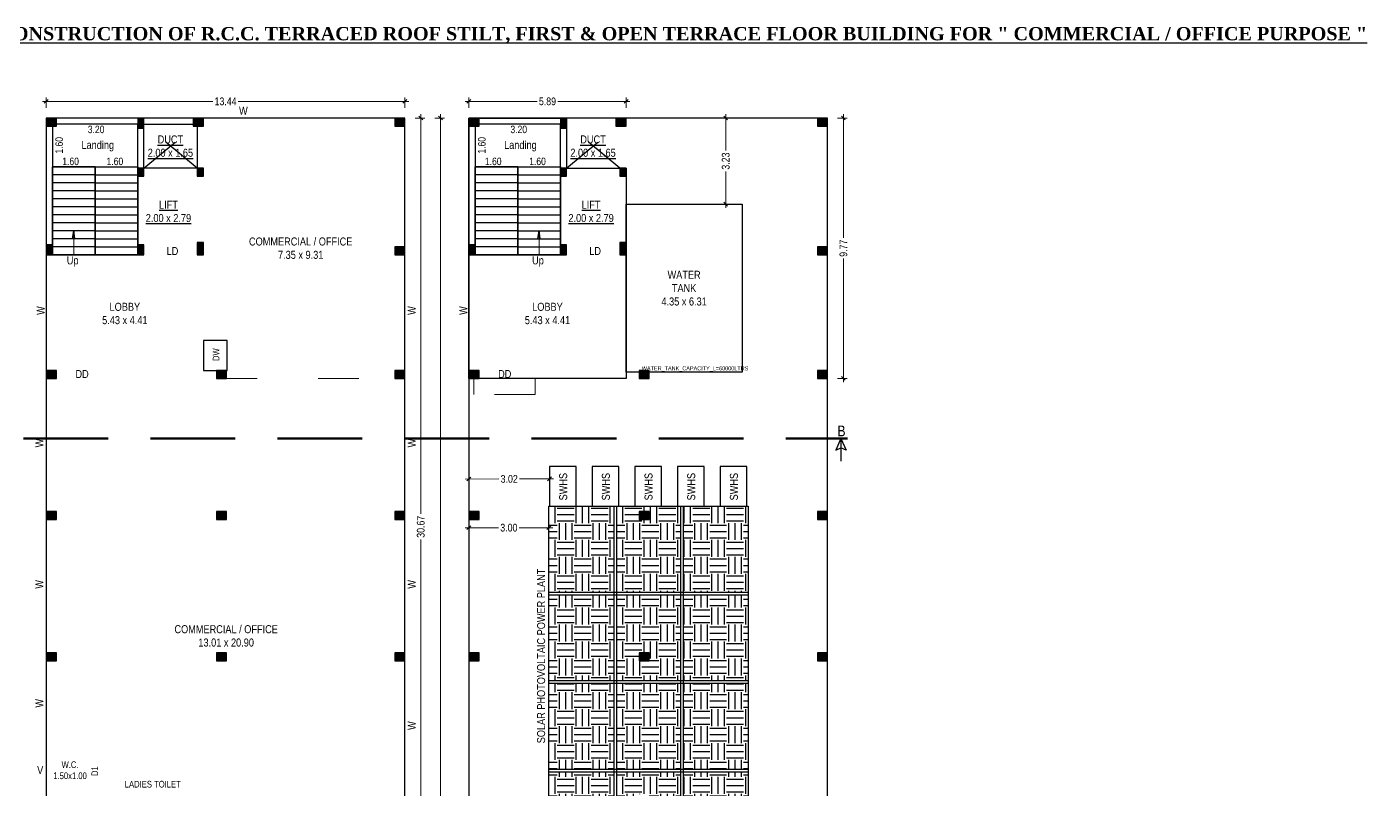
# Model space of a CAD drawing. Header units: metres. Extents: x 2865 to 2957, y -495 to -392.
# Drawn here: x 2904.9 to 2955.1, y -424.8 to -396.2 of the extents above; entities that cross this region are included whole.
import ezdxf
from ezdxf.enums import TextEntityAlignment as Align

# ---------------------------------------------------------------- set-up
doc = ezdxf.new("R2010")
doc.units = ezdxf.units.M
doc.header["$LTSCALE"] = 12.7
doc.linetypes.add('ACAD_ISO03W100', pattern=[30, 12, -18])
doc.linetypes.add('HIDDEN', pattern=[0.375, 0.25, -0.125])
doc.layers.get('Defpoints').update_dxf_attribs({"color": 140})
doc.layers.add('A-Flor-Strs', color=31, linetype='Continuous', lineweight=25)
for name, color, linetype in [('BLK_1_FLR_3_ROOF_AREA', 7, 'Continuous'), ('BLK_1_STAIR_HEADROOM', 7, 'Continuous'), ('BLK_1_TERRACESERVICE_UTILITYDISTANCE', 7, 'Continuous'), ('SOLAR_PANEL', 7, 'Continuous'), ('WATER_TANK_CALCULATION', 7, 'Continuous')]:
    doc.layers.add(name, color=color, linetype=linetype)
doc.styles.add('Annotative', font='ARIALN.TTF')
doc.styles.get("Standard").update_dxf_attribs({"font": 'ARIALN.TTF'})
doc.dimstyles.new('BLD OUTER', dxfattribs={"dimscale": 0.096, "dimtxt": 3, "dimasz": 1.5, "dimexe": 1.523999999999999, "dimexo": 3.96875, "dimgap": 0.889, "dimtad": 0, "dimzin": 0, "dimdsep": 46, "dimtxsty": 'Annotative', "dimblk": 'OBLIQUE', "dimcen": 0, "dimdle": 1.5, "dimclrd": 256, "dimadec": 0, "dimazin": 0, "dimtfac": 1, "dimtofl": 0, "dimtmove": 0, "dimatfit": 3, "dimldrblk": 'OPEN', "dimfxl": 0, "dimtolj": 1, "dimtzin": 0, "dimlwd": 18, "dimlwe": 18, "dimarcsym": 0})
pattern_1 = [(0, (234.9176914555883, 9.485220049465227), (0.635, 0.635), [0.635, -0.635]), (0, (234.9176914555883, 9.723345049465227), (0.635, 0.635), [0.635, -0.635]), (0, (234.9176914555883, 9.961470049465227), (0.635, 0.635), [0.635, -0.635]), (90, (234.9970664555883, 10.04084504946522), (-0.635, 0.635), [0.635, -0.635]), (90, (235.2351914555883, 10.04084504946522), (-0.635, 0.635), [0.635, -0.635]), (90, (235.4733164555883, 10.04084504946522), (-0.635, 0.635), [0.635, -0.635])]

# ---------------------------------------------------------------- blocks, each defined once
blk = doc.blocks.new('A$C1AA45CAD')
h = blk.add_hatch(color=256)
h.dxf.hatch_style = 1
h.paths.add_polyline_path([(0, 0), (-0.3000000000001819, 0), (-0.3000000000001819, -0.3799999999999954), (0, -0.3799999999999954)])
blk.add_lwpolyline([(-0.3000000000001819, -0.3799999999999954), (0, -0.3799999999999954), (0, 0), (-0.3000000000001819, 0)], close=True)
blk = doc.blocks.new('A$C42503FAB')
h = blk.add_hatch(color=256)
h.dxf.hatch_style = 1
h.paths.add_polyline_path([(-0.0945083332085233, 0.460000000000008), (-0.3245083332085414, 0.460000000000008), (-0.3245083332085414, 0), (-0.0945083332085233, 0)])
blk.add_lwpolyline([(-0.3245083332085414, 0), (-0.0945083332085233, 0), (-0.0945083332085233, 0.460000000000008), (-0.3245083332085414, 0.460000000000008)], close=True)
blk = doc.blocks.new('A$C1E8F6F30')
h = blk.add_hatch(color=256)
h.dxf.hatch_style = 1
h.paths.add_polyline_path([(0, 0), (-0.2300000000000182, 0), (-0.2300000000000182, -0.3799999999999954), (0, -0.3799999999999954)])
blk.add_lwpolyline([(-0.2300000000000182, -0.3799999999999954), (0, -0.3799999999999954), (0, 0), (-0.2300000000000182, 0)], close=True)
blk = doc.blocks.new('A$C75543A66')
h = blk.add_hatch(color=256)
h.dxf.hatch_style = 1
h.paths.add_polyline_path([(0, 0), (-0.2300000000000182, 0), (-0.2300000000000182, -0.3000000000000114), (0, -0.3000000000000114)])
blk.add_lwpolyline([(-0.2300000000000182, -0.3000000000000114), (0, -0.3000000000000114), (0, 0), (-0.2300000000000182, 0)], close=True)
blk = doc.blocks.new('_Oblique')
at = {"color": 0, "linetype": 'ByBlock', "lineweight": -2}
blk.add_line((-0.5, -0.5), (0.5, 0.5), dxfattribs=at)
blk = doc.blocks.new('*D63')
at = {"color": 0, "lineweight": 18}
for p, q in [((2905.622552655728, -399.1993376895347), (2905.622552655728, -398.8085522884838)), ((2919.066215364293, -399.1993376895347), (2919.066215364293, -398.8085522884838))]:
    blk.add_line(p, q, dxfattribs=at)
at = {"lineweight": 18}
for p, q in [((2905.478552655729, -398.9548562884838), (2911.872027731702, -398.9548562884838)), ((2919.210215364293, -398.9548562884838), (2912.816740288319, -398.9548562884838))]:
    blk.add_line(p, q, dxfattribs=at)
at = {"layer": 'Defpoints', "color": 0}
for p in [(2919.066215364293, -398.9548562884838), (2905.622552655728, -399.5803376895347), (2919.066215364293, -399.5803376895347)]:
    blk.add_point(p, dxfattribs=at)
at = {"lineweight": 18, "xscale": 0.144, "yscale": 0.144, "zscale": 0.144, "rotation": 180}
blk.add_blockref('_Oblique', (2905.622552655728, -398.9548562884838), dxfattribs=at)
at = {"lineweight": 18, "xscale": 0.144, "yscale": 0.144, "zscale": 0.144}
blk.add_blockref('_Oblique', (2919.066215364293, -398.9548562884838), dxfattribs=at)
at = {"color": 0, "insert": (2912.344384010011, -398.9548562884838), "char_height": 0.288, "attachment_point": 5, "style": 'Annotative'}
blk.add_mtext('\\A1;13.44', dxfattribs=at)
blk = doc.blocks.new('_Open')
at = {"color": 0, "linetype": 'ByBlock', "lineweight": -2}
for p, q in [((-1, 0.1666666666666666), (0, 0)), ((-1, -0.1666666666666666), (0, 0)), ((0, 0), (-1, 0))]:
    blk.add_line(p, q, dxfattribs=at)
blk = doc.blocks.new('*D31')
at = {"lineweight": 18}
for p, q in [((2919.662685636341, -399.4363376895347), (2919.662685636341, -414.4297117899429)), ((2919.662685636341, -430.3905869872133), (2919.662685636341, -415.3972128868049))]:
    blk.add_line(p, q, dxfattribs=at)
at = {"color": 0, "lineweight": 18}
for p, q in [((2919.447215364293, -399.5803376895347), (2919.808989636341, -399.5803376895347)), ((2919.447215364293, -430.2465869872133), (2919.808989636341, -430.2465869872133))]:
    blk.add_line(p, q, dxfattribs=at)
at = {"layer": 'Defpoints', "color": 0}
for p in [(2919.066215364293, -399.5803376895347), (2919.066215364293, -430.2465869872133), (2919.662685636341, -430.2465869872133)]:
    blk.add_point(p, dxfattribs=at)
at = {"lineweight": 18, "xscale": 0.144, "yscale": 0.144, "zscale": 0.144}
for p, rotation in [((2919.662685636341, -399.5803376895347), 90), ((2919.662685636341, -430.2465869872133), 270)]:
    blk.add_blockref('_Oblique', p, dxfattribs=dict(at, rotation=rotation))
at = {"color": 0, "insert": (2919.662685636341, -414.9134623383735), "char_height": 0.288, "attachment_point": 5, "rotation": 90, "style": 'Annotative'}
blk.add_mtext('\\A1;30.67', dxfattribs=at)
blk = doc.blocks.new('*D32')
at = {"lineweight": 18}
for p, q in [((2920.402934909893, -399.436337689535), (2920.402934909893, -429.7836312988108)), ((2920.402934909893, -461.1005869872136), (2920.402934909893, -430.7532933779377))]:
    blk.add_line(p, q, dxfattribs=at)
at = {"color": 0, "lineweight": 18}
for p, q in [((2920.189989636341, -399.580337689535), (2920.549238909892, -399.580337689535)), ((2920.189989636341, -460.9565869872136), (2920.549238909892, -460.9565869872136))]:
    blk.add_line(p, q, dxfattribs=at)
at = {"layer": 'Defpoints', "color": 0}
for p in [(2919.808989636342, -399.580337689535), (2920.402934909893, -399.580337689535), (2919.808989636342, -460.9565869872136)]:
    blk.add_point(p, dxfattribs=at)
at = {"lineweight": 18, "xscale": 0.144, "yscale": 0.144, "zscale": 0.144}
for p, rotation in [((2920.402934909893, -399.580337689535), 90), ((2920.402934909893, -460.9565869872136), 270)]:
    blk.add_blockref('_Oblique', p, dxfattribs=dict(at, rotation=rotation))
at = {"color": 0, "insert": (2920.402934909892, -430.2684623383749), "char_height": 0.288, "attachment_point": 5, "rotation": 90, "style": 'Annotative'}
blk.add_mtext('\\A1;61.38', dxfattribs=at)
blk = doc.blocks.new('*D57')
at = {"color": 0, "lineweight": 18}
for p, q in [((2921.465723251842, -399.1993376895347), (2921.465723251842, -398.8085522884838)), ((2927.359385160407, -399.1993376895347), (2927.359385160407, -398.8085522884838))]:
    blk.add_line(p, q, dxfattribs=at)
at = {"lineweight": 18}
for p, q in [((2921.321723251843, -398.9548562884838), (2924.020154271609, -398.9548562884838)), ((2927.503385160407, -398.9548562884838), (2924.804954140639, -398.9548562884838))]:
    blk.add_line(p, q, dxfattribs=at)
at = {"layer": 'Defpoints', "color": 0}
for p in [(2927.359385160407, -398.9548562884838), (2921.465723251842, -399.5803376895347), (2927.359385160407, -399.5803376895347)]:
    blk.add_point(p, dxfattribs=at)
at = {"lineweight": 18, "xscale": 0.144, "yscale": 0.144, "zscale": 0.144, "rotation": 180}
blk.add_blockref('_Oblique', (2921.465723251842, -398.9548562884838), dxfattribs=at)
at = {"lineweight": 18, "xscale": 0.144, "yscale": 0.144, "zscale": 0.144}
blk.add_blockref('_Oblique', (2927.359385160407, -398.9548562884838), dxfattribs=at)
at = {"color": 0, "insert": (2924.412554206125, -398.9548562884838), "char_height": 0.288, "attachment_point": 5, "style": 'Annotative'}
blk.add_mtext('\\A1;5.89', dxfattribs=at)
blk = doc.blocks.new('*D27')
at = {"lineweight": 18}
for p, q in [((2935.505856232455, -399.4363376895347), (2935.505856232455, -404.0714553097247)), ((2935.505856232455, -409.4905869872135), (2935.505856232455, -404.8554693670235))]:
    blk.add_line(p, q, dxfattribs=at)
at = {"color": 0, "lineweight": 18}
for p, q in [((2935.290385960407, -399.5803376895347), (2935.652160232455, -399.5803376895347)), ((2935.290385960407, -409.3465869872134), (2935.652160232455, -409.3465869872134))]:
    blk.add_line(p, q, dxfattribs=at)
at = {"layer": 'Defpoints', "color": 0}
for p in [(2934.909385960407, -399.5803376895347), (2934.909385960407, -409.3465869872134), (2935.505856232455, -409.3465869872134)]:
    blk.add_point(p, dxfattribs=at)
at = {"lineweight": 18, "xscale": 0.144, "yscale": 0.144, "zscale": 0.144}
for p, rotation in [((2935.505856232455, -399.5803376895347), 90), ((2935.505856232455, -409.3465869872134), 270)]:
    blk.add_blockref('_Oblique', p, dxfattribs=dict(at, rotation=rotation))
at = {"color": 0, "insert": (2935.505856232455, -404.4634623383736), "char_height": 0.288, "attachment_point": 5, "rotation": 90, "style": 'Annotative'}
blk.add_mtext('\\A1;9.77', dxfattribs=at)
blk = doc.blocks.new('*D127')
at = {"layer": 'BLK_1_TERRACESERVICE_UTILITYDISTANCE', "lineweight": 18}
for p, q in [((2931.0941401341, -399.436337689535), (2931.0941401341, -400.8033306608855)), ((2931.0941401341, -402.9543376895349), (2931.0941401341, -401.5873447181843))]:
    blk.add_line(p, q, dxfattribs=at)
at = {"layer": 'BLK_1_TERRACESERVICE_UTILITYDISTANCE', "color": 0, "lineweight": 18}
for p, q in [((2931.328385960408, -399.580337689535), (2930.9478361341, -399.580337689535)), ((2931.328385960408, -402.8103376895349), (2930.9478361341, -402.8103376895349))]:
    blk.add_line(p, q, dxfattribs=at)
at = {"layer": 'Defpoints', "color": 0}
for p in [(2931.0941401341, -399.580337689535), (2931.709385960408, -399.580337689535), (2931.709385960408, -402.8103376895349)]:
    blk.add_point(p, dxfattribs=at)
at = {"layer": 'BLK_1_TERRACESERVICE_UTILITYDISTANCE', "lineweight": 18, "xscale": 0.144, "yscale": 0.144, "zscale": 0.144}
for p, rotation in [((2931.0941401341, -399.580337689535), 90), ((2931.0941401341, -402.8103376895349), 270)]:
    blk.add_blockref('_Oblique', p, dxfattribs=dict(at, rotation=rotation))
at = {"layer": 'BLK_1_TERRACESERVICE_UTILITYDISTANCE', "color": 0, "insert": (2931.094140134099, -401.1953376895355), "char_height": 0.288, "attachment_point": 5, "rotation": 90, "style": 'Annotative'}
blk.add_mtext('\\A1;3.23', dxfattribs=at)
blk = doc.blocks.new('*D128')
at = {"layer": 'BLK_1_TERRACESERVICE_UTILITYDISTANCE', "lineweight": 18}
for p, q in [((2921.322782884184, -413.1230176108475), (2922.587245246132, -413.1201634585405)), ((2924.633951596226, -413.1155436202388), (2923.369489234277, -413.1183977725458))]:
    blk.add_line(p, q, dxfattribs=at)
at = {"layer": 'BLK_1_TERRACESERVICE_UTILITYDISTANCE', "color": 0, "lineweight": 18}
for p, q in [((2921.46658324522, -413.0344099334972), (2921.467112754802, -413.2689962012736)), ((2924.489752690938, -413.0275860166234), (2924.49028220052, -413.2621722843998))]:
    blk.add_line(p, q, dxfattribs=at)
at = {"layer": 'Defpoints', "color": 0}
for p in [(2921.465723251842, -412.6534109040871), (2924.488892697559, -412.6465869872133), (2921.466782517346, -413.1226925739801)]:
    blk.add_point(p, dxfattribs=at)
at = {"layer": 'BLK_1_TERRACESERVICE_UTILITYDISTANCE', "lineweight": 18, "xscale": 0.144, "yscale": 0.144, "zscale": 0.144}
for p, rotation in [((2921.466782517346, -413.1226925739801), 180.1293281701934), ((2924.489951963063, -413.1158686571064), 0.1293281701934656)]:
    blk.add_blockref('_Oblique', p, dxfattribs=dict(at, rotation=rotation))
at = {"layer": 'BLK_1_TERRACESERVICE_UTILITYDISTANCE', "color": 0, "insert": (2922.978367240205, -413.1192806155432), "char_height": 0.288, "attachment_point": 5, "rotation": 0.12932817019344867, "style": 'Annotative'}
blk.add_mtext('\\A1;3.02', dxfattribs=at)
blk = doc.blocks.new('*D129')
at = {"layer": 'BLK_1_TERRACESERVICE_UTILITYDISTANCE', "lineweight": 18}
for p, q in [((2921.321723251843, -414.9488014184611), (2922.574010902593, -414.9488014184611)), ((2924.609723251843, -414.9488014184611), (2923.357435601092, -414.9488014184611))]:
    blk.add_line(p, q, dxfattribs=at)
at = {"layer": 'BLK_1_TERRACESERVICE_UTILITYDISTANCE', "color": 0, "lineweight": 18}
for p, q in [((2921.465723251842, -414.7412352768689), (2921.465723251842, -415.0951054184612)), ((2924.465723251843, -414.7412352768689), (2924.465723251843, -415.0951054184612))]:
    blk.add_line(p, q, dxfattribs=at)
at = {"layer": 'Defpoints', "color": 0}
for p in [(2921.465723251842, -414.360235276869), (2924.465723251843, -414.360235276869), (2921.465723251842, -414.9488014184611)]:
    blk.add_point(p, dxfattribs=at)
at = {"layer": 'BLK_1_TERRACESERVICE_UTILITYDISTANCE', "lineweight": 18, "xscale": 0.144, "yscale": 0.144, "zscale": 0.144, "rotation": 180}
blk.add_blockref('_Oblique', (2921.465723251842, -414.9488014184611), dxfattribs=at)
at = {"layer": 'BLK_1_TERRACESERVICE_UTILITYDISTANCE', "lineweight": 18, "xscale": 0.144, "yscale": 0.144, "zscale": 0.144}
blk.add_blockref('_Oblique', (2924.465723251843, -414.9488014184611), dxfattribs=at)
at = {"layer": 'BLK_1_TERRACESERVICE_UTILITYDISTANCE', "color": 0, "insert": (2922.965723251843, -414.9488014184611), "char_height": 0.288, "attachment_point": 5, "style": 'Annotative'}
blk.add_mtext('\\A1;3.00', dxfattribs=at)

msp = doc.modelspace()

# ---------------------------------------------------------------- hatches: boundary and pattern name
h = msp.add_hatch()
h.set_pattern_fill('EARTH', color=8, scale=0.1)
h.set_pattern_definition(pattern_1)
h.paths.add_polyline_path([(2926.905723251843, -414.1465869872134), (2926.08889269756, -414.1465869872134), (2924.465723251843, -414.1465869872134), (2924.465723251843, -417.3665869872133), (2926.905723251843, -417.3665869872133)])
h = msp.add_hatch()
h.set_pattern_fill('EARTH', color=8, scale=0.1)
h.set_pattern_definition(pattern_1)
h.paths.add_polyline_path([(2929.399385960408, -414.1465869872134), (2929.288892697561, -414.1465869872134), (2927.005723251843, -414.1465869872134), (2927.005723251843, -417.3665869872133), (2929.399385960408, -417.3665869872133)])
h.paths.add_polyline_path([(2928.225724051842, -414.6465869872135), (2927.845724051842, -414.6465869872135), (2927.845724051842, -414.3465869872133), (2928.225724051842, -414.3465869872133)], flags=16)
h.paths.add_polyline_path([(2931.939385960408, -414.1465869872134), (2929.499385960408, -414.1465869872134), (2929.499385960408, -417.3665869872133), (2931.939385960408, -417.3665869872133)])
h.paths.add_polyline_path([(2931.939385960408, -417.4665869872135), (2929.499385960408, -417.4665869872135), (2929.499385960408, -420.6865869872135), (2931.939385960408, -420.6865869872135)])
h.paths.add_polyline_path([(2929.399385960408, -417.4665869872135), (2927.005723251843, -417.4665869872135), (2927.005723251843, -420.6865869872135), (2929.399385960408, -420.6865869872135)])
h.paths.add_polyline_path([(2928.225724051842, -419.6465869872133), (2928.225724051842, -419.9465869872135), (2927.845724051842, -419.9465869872135), (2927.845724051842, -419.6465869872133)], flags=16)
h.paths.add_polyline_path([(2926.905723251843, -417.4665869872135), (2924.465723251843, -417.4665869872135), (2924.465723251843, -420.6865869872135), (2926.905723251843, -420.6865869872135)])
h.paths.add_polyline_path([(2926.905723251843, -420.7865869872136), (2924.465723251843, -420.7865869872136), (2924.465723251843, -424.0065869872136), (2926.905723251843, -424.0065869872136)])
h.paths.add_polyline_path([(2929.399385960408, -420.7865869872136), (2927.005723251843, -420.7865869872136), (2927.005723251843, -424.0065869872136), (2929.399385960408, -424.0065869872136)])
h.paths.add_polyline_path([(2931.939385960408, -420.7865869872136), (2929.499385960408, -420.7865869872136), (2929.499385960408, -424.0065869872136), (2931.939385960408, -424.0065869872136)])
h.paths.add_polyline_path([(2931.939385960408, -424.1065869872135), (2929.499385960408, -424.1065869872135), (2929.499385960408, -427.3265869872136), (2931.939385960408, -427.3265869872136)])
h.paths.add_polyline_path([(2929.399385960408, -424.1065869872135), (2927.005723251843, -424.1065869872135), (2927.005723251843, -427.3265869872136), (2929.399385960408, -427.3265869872136)])
h.paths.add_polyline_path([(2927.845724051842, -425.2465869872135), (2927.845724051842, -424.9465869872133), (2928.225724051842, -424.9465869872133), (2928.225724051842, -425.2465869872135)], flags=16)
h.paths.add_polyline_path([(2926.905723251843, -424.1065869872135), (2924.465723251843, -424.1065869872135), (2924.465723251843, -427.3265869872136), (2926.905723251843, -427.3265869872136)])
h.paths.add_polyline_path([(2926.905723251843, -427.4265869872136), (2924.465723251843, -427.4265869872136), (2924.465723251843, -430.2465869872133), (2926.905723251843, -430.2465869872133)])
h.paths.add_polyline_path([(2929.399385960408, -427.4265869872136), (2927.005723251843, -427.4265869872136), (2927.005723251843, -430.2465869872133), (2929.399385960408, -430.2465869872133)])
h.paths.add_polyline_path([(2931.939385960408, -427.4265869872136), (2929.499385960408, -427.4265869872136), (2929.499385960408, -430.2465869872133), (2931.939385960408, -430.2465869872133)])
h.paths.add_polyline_path([(2931.600336725088, -430.0115626980085), (2932.386541363559, -430.0115626980085), (2932.386541363559, -429.4119883460303), (2931.600336725088, -429.4119883460303)], flags=9)

# ---------------------------------------------------------------- linework, layer by layer
at = {"color": 8, "linetype": 'ACAD_ISO03W100', "lineweight": 15, "ltscale": 0.01}
msp.add_line((2912.002553455728, -409.3465869872134), (2918.836215364293, -409.3465869872134), dxfattribs=at)
for p, q in [((2926.905723251843, -414.1465869872134), (2926.905723251843, -430.2465869872133)), ((2927.005723251843, -414.1465869872134), (2927.005723251843, -430.2465869872133)), ((2929.399385960408, -414.1465869872134), (2929.399385960408, -430.2465869872133)), ((2929.499385960408, -414.1465869872134), (2929.499385960408, -430.2465869872133))]:
    msp.add_line(p, q)
for points in [[(2905.622552655728, -460.9565869872133), (2919.066214564292, -460.9565869872133), (2919.066214564292, -399.5803376895347), (2905.622552655728, -399.5803376895347)], [(2905.852552655728, -401.4103376895345), (2909.052554255728, -401.4103376895345), (2909.052554255728, -399.8103376895346), (2905.852552655728, -399.8103376895346)], [(2909.282552655729, -399.8103376895347), (2911.286214564293, -399.8103376895347), (2911.286214564293, -401.4573376895346), (2909.282552655729, -401.4573376895346)], [(2921.465723251842, -460.9565869872133), (2934.909385160406, -460.9565869872133), (2934.909385160406, -399.5803376895347), (2921.465723251842, -399.5803376895347)], [(2921.695723251842, -401.4103376895345), (2924.895724851842, -401.4103376895345), (2924.895724851842, -399.8103376895346), (2921.695723251842, -399.8103376895346)], [(2905.852552655728, -401.4103376895345), (2907.452554255728, -401.4103376895345), (2907.452554255728, -404.7103376895345), (2905.852552655728, -404.7103376895345)], [(2907.452554255728, -401.4103376895345), (2909.052554255728, -401.4103376895345), (2909.052554255728, -404.7103376895345), (2907.452554255728, -404.7103376895345)], [(2921.695723251842, -401.4103376895345), (2923.295724851842, -401.4103376895345), (2923.295724851842, -404.7103376895345), (2921.695723251842, -404.7103376895345)], [(2923.295724851842, -401.4103376895345), (2924.895724851842, -401.4103376895345), (2924.895724851842, -404.7103376895345), (2923.295724851842, -404.7103376895345)], [(2924.48889269756, -414.1465869872134), (2925.48889269756, -414.1465869872134), (2925.48889269756, -412.6465869872134), (2924.48889269756, -412.6465869872134)], [(2926.08889269756, -414.1465869872134), (2927.08889269756, -414.1465869872134), (2927.08889269756, -412.6465869872134), (2926.08889269756, -412.6465869872134)], [(2927.68889269756, -414.1465869872134), (2928.688892697561, -414.1465869872134), (2928.688892697561, -412.6465869872134), (2927.68889269756, -412.6465869872134)], [(2929.288892697561, -414.1465869872134), (2930.288892697561, -414.1465869872134), (2930.288892697561, -412.6465869872134), (2929.288892697561, -412.6465869872134)], [(2930.888892697561, -414.1465869872134), (2931.888892697561, -414.1465869872134), (2931.888892697561, -412.6465869872134), (2930.888892697561, -412.6465869872134)], [(2931.939385960408, -430.2465869872133), (2924.465723251843, -430.2465869872133), (2924.465723251843, -414.1465869872134), (2931.939385960408, -414.1465869872134)]]:
    msp.add_lwpolyline(points, close=True)
for points in [[(2909.052554255728, -404.7103376895345), (2909.052554255728, -399.8103376895346), (2905.852552655728, -399.8103376895346), (2905.852552655728, -404.7103376895345), (2907.452554255728, -404.7103376895345), (2907.452552655729, -401.4103376895345), (2907.452554255728, -404.7103376895345), (2909.052554255728, -404.7103376895345)], [(2924.895724851842, -404.7103376895345), (2924.895724851842, -399.8103376895346), (2921.695723251842, -399.8103376895346), (2921.695723251842, -404.7103376895345), (2923.295724851842, -404.7103376895345), (2923.295723251843, -401.4103376895345), (2923.295724851842, -404.7103376895345), (2924.895724851842, -404.7103376895345)], [(2935.415137985877, -411.6032525438617), (2935.220530798644, -412.040437974858)], [(2935.220530798644, -412.040437974858), (2935.415137985877, -411.9470451666983)], [(2935.415137985877, -411.6032525438617), (2935.415137985877, -412.45895873182)], [(2935.415137985877, -411.6032525438617), (2935.60974517311, -412.040437974858)], [(2935.60974517311, -412.040437974858), (2935.415137985877, -411.9470451666983)], [(2924.465723251843, -417.3665869872133), (2931.939385960408, -417.3665869872133)], [(2924.465723251843, -417.4665869872135), (2931.939385960408, -417.4665869872135)], [(2924.465723251843, -420.6865869872135), (2931.939385960408, -420.6865869872135)], [(2924.465723251843, -420.7865869872136), (2931.939385960408, -420.7865869872136)], [(2924.465723251843, -424.0065869872136), (2931.939385960408, -424.0065869872136)], [(2924.465723251843, -424.1065869872135), (2931.939385960408, -424.1065869872135)]]:
    msp.add_lwpolyline(points)
at = {"linetype": 'ACAD_ISO03W100', "ltscale": 0.01}
for points in [[(2911.286214564293, -401.4573376895346), (2909.282552655729, -399.8103376895347)], [(2909.282552655729, -401.4573376895346), (2911.286214564293, -399.8103376895347)], [(2927.129385160407, -401.4573376895346), (2925.125723251843, -399.8103376895347)], [(2925.125723251843, -401.4573376895346), (2927.129385160407, -399.8103376895347)]]:
    msp.add_lwpolyline(points, dxfattribs=at)
at = {"color": 255}
msp.add_lwpolyline([(2911.516214564293, -407.9251251384271), (2911.516214564293, -409.0465869872132), (2912.408461112288, -409.0465869872132), (2912.408461112288, -407.9251251384271)], close=True, dxfattribs=at)
at = {"color": 8, "linetype": 'ACAD_ISO03W100', "lineweight": 15, "ltscale": 0.01}
msp.add_lwpolyline([(2923.946528286215, -409.3465869872133), (2923.946528286215, -409.9465869872132), (2921.656528286215, -409.9465869872132), (2921.656528286215, -409.3465869872133)], dxfattribs=at)
at = {"linetype": 'HIDDEN', "lineweight": 50}
msp.add_lwpolyline([(2866.669524838884, -411.6032525438617), (2935.660234759103, -411.5972954711612)], dxfattribs=at)
at = {"layer": 'A-Flor-Strs', "color": 32, "linetype": 'Continuous', "lineweight": 35}
for p, q in [((2905.852552655728, -404.7103376895345), (2907.452552655729, -404.7103376895345)), ((2907.452554255728, -404.7103376895345), (2909.052554255728, -404.7103376895345)), ((2921.695723251842, -404.7103376895345), (2923.295723251843, -404.7103376895345)), ((2923.295724851842, -404.7103376895345), (2924.895724851842, -404.7103376895345))]:
    msp.add_line(p, q, dxfattribs=at)
at = {"layer": 'A-Flor-Strs', "color": 31, "linetype": 'Continuous', "lineweight": 25}
for points in [[(2907.452552655729, -401.4103376895345), (2905.852552655728, -401.4103376895345)], [(2907.452554255728, -401.4103376895345), (2909.052554255728, -401.4103376895345)], [(2923.295723251843, -401.4103376895345), (2921.695723251842, -401.4103376895345)], [(2923.295724851842, -401.4103376895345), (2924.895724851842, -401.4103376895345)], [(2907.452552655729, -401.7103376895345), (2905.852552655728, -401.7103376895345)], [(2907.452554255728, -401.7103376895345), (2909.052554255728, -401.7103376895345)], [(2923.295723251843, -401.7103376895345), (2921.695723251842, -401.7103376895345)], [(2923.295724851842, -401.7103376895345), (2924.895724851842, -401.7103376895345)], [(2907.452552655729, -402.0103376895345), (2905.852552655728, -402.0103376895345)], [(2907.452552655729, -402.3103376895345), (2905.852552655728, -402.3103376895345)], [(2907.452554255728, -402.0103376895345), (2909.052554255728, -402.0103376895345)], [(2907.452554255728, -402.3103376895345), (2909.052554255728, -402.3103376895345)], [(2923.295723251843, -402.0103376895345), (2921.695723251842, -402.0103376895345)], [(2923.295723251843, -402.3103376895345), (2921.695723251842, -402.3103376895345)], [(2923.295724851842, -402.0103376895345), (2924.895724851842, -402.0103376895345)], [(2923.295724851842, -402.3103376895345), (2924.895724851842, -402.3103376895345)], [(2907.452552655729, -402.6103376895346), (2905.852552655728, -402.6103376895346)], [(2907.452552655729, -402.9103376895346), (2905.852552655728, -402.9103376895346)], [(2907.452554255728, -402.6103376895346), (2909.052554255728, -402.6103376895346)], [(2907.452554255728, -402.9103376895346), (2909.052554255728, -402.9103376895346)], [(2923.295723251843, -402.6103376895346), (2921.695723251842, -402.6103376895346)], [(2923.295723251843, -402.9103376895346), (2921.695723251842, -402.9103376895346)], [(2923.295724851842, -402.6103376895346), (2924.895724851842, -402.6103376895346)], [(2923.295724851842, -402.9103376895346), (2924.895724851842, -402.9103376895346)], [(2907.452552655729, -403.2103376895346), (2905.852552655728, -403.2103376895346)], [(2907.452554255728, -403.2103376895346), (2909.052554255728, -403.2103376895346)], [(2923.295723251843, -403.2103376895346), (2921.695723251842, -403.2103376895346)], [(2923.295724851842, -403.2103376895346), (2924.895724851842, -403.2103376895346)], [(2907.452552655729, -403.5103376895346), (2905.852552655728, -403.5103376895346)], [(2907.452552655729, -403.8103376895346), (2905.852552655728, -403.8103376895346)], [(2907.452554255728, -403.5103376895346), (2909.052554255728, -403.5103376895346)], [(2907.452554255728, -403.8103376895346), (2909.052554255728, -403.8103376895346)], [(2923.295723251843, -403.5103376895346), (2921.695723251842, -403.5103376895346)], [(2923.295723251843, -403.8103376895346), (2921.695723251842, -403.8103376895346)], [(2923.295724851842, -403.5103376895346), (2924.895724851842, -403.5103376895346)], [(2923.295724851842, -403.8103376895346), (2924.895724851842, -403.8103376895346)], [(2907.452552655729, -404.1103376895345), (2905.852552655728, -404.1103376895345)], [(2907.452552655729, -404.4103376895345), (2905.852552655728, -404.4103376895345)], [(2907.452554255728, -404.1103376895345), (2909.052554255728, -404.1103376895345)], [(2907.452554255728, -404.4103376895345), (2909.052554255728, -404.4103376895345)], [(2923.295723251843, -404.1103376895345), (2921.695723251842, -404.1103376895345)], [(2923.295723251843, -404.4103376895345), (2921.695723251842, -404.4103376895345)], [(2923.295724851842, -404.1103376895345), (2924.895724851842, -404.1103376895345)], [(2923.295724851842, -404.4103376895345), (2924.895724851842, -404.4103376895345)], [(2907.452552655729, -404.7103376895345), (2905.852552655728, -404.7103376895345)], [(2907.452554255728, -404.7103376895345), (2909.052554255728, -404.7103376895345)], [(2923.295723251843, -404.7103376895345), (2921.695723251842, -404.7103376895345)], [(2923.295724851842, -404.7103376895345), (2924.895724851842, -404.7103376895345)]]:
    msp.add_lwpolyline(points, dxfattribs=at)
at = {"layer": 'BLK_1_FLR_3_ROOF_AREA', "color": 54}
msp.add_lwpolyline([(2921.465723251842, -460.9565869872133), (2934.909385960407, -460.9565869872133), (2934.909385960407, -399.5803376895347), (2921.465723251842, -399.5803376895347)], close=True, dxfattribs=at)
at = {"layer": 'BLK_1_STAIR_HEADROOM', "color": 1}
msp.add_lwpolyline([(2927.359385160407, -409.3465869872135), (2921.465723251842, -409.3465869872135), (2921.465723251842, -399.5803376895347), (2925.125724051843, -399.5803376895347), (2925.125723251843, -401.4573376895346), (2927.359385960407, -401.4573376895346)], close=True, dxfattribs=at)
at = {"layer": 'SOLAR_PANEL', "color": 3}
msp.add_lwpolyline([(2931.939385960408, -430.2465869872133), (2924.465723251843, -430.2465869872133), (2924.465723251843, -414.1465869872134), (2931.939385960408, -414.1465869872134)], close=True, dxfattribs=at)
at = {"layer": 'WATER_TANK_CALCULATION', "color": 150}
msp.add_lwpolyline([(2927.359385160407, -402.8103376895346), (2931.709385960407, -402.8103376895346), (2931.709385960407, -409.1165869872135), (2927.359385160407, -409.1165869872135)], close=True, dxfattribs=at)

# ---------------------------------------------------------------- block references
for p, rotation in [((2906.002552655728, -399.880337689535), 270), ((2911.516214564293, -399.880337689535), 270), ((2918.686215364292, -399.580337689535), 89.99999999999997), ((2921.845723251842, -399.880337689535), 270), ((2927.359385160407, -399.880337689535), 270), ((2934.529385960406, -399.580337689535), 89.99999999999997), ((2918.686215364293, -404.4103376895345), 89.99999999999997), ((2934.529385960406, -404.4103376895345), 89.99999999999997), ((2905.622553455728, -409.0465869872132), 89.99999999999997), ((2912.002553455728, -409.0465869872132), 89.99999999999997), ((2918.686215364292, -409.0465869872132), 89.99999999999997), ((2921.465724051842, -409.0465869872132), 89.99999999999997), ((2927.845724051842, -409.0465869872132), 89.99999999999997), ((2934.529385960406, -409.0465869872132), 89.99999999999997), ((2905.622553455728, -414.3465869872133), 89.99999999999997), ((2912.002553455728, -414.3465869872133), 89.99999999999997), ((2918.686215364292, -414.3465869872133), 89.99999999999997), ((2921.465724051842, -414.3465869872133), 89.99999999999997), ((2927.845724051842, -414.3465869872133), 89.99999999999997), ((2934.529385960406, -414.3465869872133), 89.99999999999997), ((2905.622553455728, -419.6465869872133), 89.99999999999997), ((2912.002553455728, -419.6465869872133), 89.99999999999997), ((2918.686215364292, -419.6465869872133), 89.99999999999997), ((2921.465724051842, -419.6465869872133), 89.99999999999997), ((2927.845724051842, -419.6465869872133), 89.99999999999997), ((2934.529385960406, -419.6465869872133), 89.99999999999997)]:
    msp.add_blockref('A$C1AA45CAD', p, dxfattribs=dict(rotation=rotation))
for name, p in [('A$C1E8F6F30', (2909.282553455729, -399.5803376895347)), ('A$C1E8F6F30', (2925.125724051843, -399.5803376895347)), ('A$C75543A66', (2909.282554255729, -401.4573376895346)), ('A$C75543A66', (2911.516215364293, -401.4573376895346)), ('A$C75543A66', (2925.125724851843, -401.4573376895346)), ('A$C75543A66', (2927.359385960407, -401.4573376895346)), ('A$C1E8F6F30', (2905.852553455729, -404.3303376895345)), ('A$C1E8F6F30', (2909.282553455729, -404.3303376895345)), ('A$C42503FAB', (2911.610723697502, -404.7103376895345)), ('A$C1E8F6F30', (2921.695724051842, -404.3303376895345)), ('A$C1E8F6F30', (2925.125724051843, -404.3303376895345)), ('A$C42503FAB', (2927.453894293616, -404.7103376895345))]:
    msp.add_blockref(name, p)

# ---------------------------------------------------------------- texts
at = {"style": 'Annotative'}
for s, height, p in [('W', 0.3, (2912.851229240233, -399.4561849268875)), ('3.20', 0.28, (2907.180540713833, -400.1457287190151)), ('3.20', 0.28, (2923.023711309947, -400.1457287190151)), ('Landing', 0.3, (2906.942612833214, -400.7397380988115)), ('Landing', 0.3, (2922.785783429328, -400.7397380988115)), ('1.60', 0.28, (2906.223743043068, -401.3449832714904)), ('1.60', 0.28, (2907.884065041649, -401.3449832714904)), ('1.60', 0.28, (2922.066913639182, -401.3449832714904)), ('1.60', 0.28, (2923.727235637763, -401.3449832714904)), ('LD', 0.3, (2910.13582155361, -404.7190153806322)), ('LD', 0.3, (2925.978992149724, -404.7190153806322)), ('Up', 0.3, (2906.39274967439, -405.0690063601908)), ('Up', 0.3, (2923.835921070505, -405.0690063601908)), ('DD', 0.3, (2906.718168692568, -409.3332282483699)), ('DD', 0.3, (2922.561339288682, -409.3332282483699)), ('V', 0.3, (2905.281335494234, -424.1918155411112)), ('LADIES TOILET', 0.25, (2908.566435283013, -424.696912962004))]:
    msp.add_text(s, height=height, dxfattribs=at).set_placement(p)
for s, height, p in [('1.60', 0.28, (2906.247658186382, -400.9150862143187)), ('1.60', 0.28, (2922.090828782496, -400.9150862143187)), ('W', 0.3, (2905.561796450541, -406.9649566292254)), ('W', 0.3, (2919.477017003631, -406.9649566292254)), ('W', 0.3, (2921.404967046655, -406.9649566292254)), ('DW', 0.25, (2912.114674774838, -408.6954879175987)), ('W', 0.3, (2905.511751016391, -411.936737766246)), ('W', 0.3, (2919.477017003631, -411.936737766246)), ('W', 0.3, (2905.511751016391, -417.2367377662461)), ('W', 0.3, (2919.477017003631, -417.2367377662461)), ('W', 0.3, (2905.511751016391, -421.6990498877914)), ('W', 0.3, (2919.477017003631, -422.536737766246)), ('D1', 0.25, (2907.566777782174, -424.2651518948846))]:
    msp.add_text(s, height=height, rotation=90, dxfattribs=at).set_placement(p)
msp.add_text('B', height=0.4, dxfattribs=at).set_placement((2935.432421163664, -411.3190804543813), align=Align.MIDDLE_CENTER)
at = {"insert": (2891.341256205671, -396.1638055697812), "char_height": 0.5, "width": 81.6951606326818, "attachment_point": 1, "line_spacing_factor": 1.5}
msp.add_mtext('{\\fTimes New Roman|b1|i0|c0|p18;\\LPLAN SHOWING THE  PROPOSED CONSTRUCTION OF R.C.C. TERRACED ROOF STILT, FIRST & OPEN TERRACE FLOOR BUILDING FOR " COMMERCIAL / OFFICE PURPOSE " }', dxfattribs=at)
at = {"attachment_point": 5, "style": 'Annotative'}
for s, insert, char_height, width in [('{\\LDUCT\\P2.00 x 1.65}', (2910.276833440756, -400.6338376895346), 0.3, 1.981830954282031), ('{\\LDUCT\\P2.00 x 1.65}', (2926.12000403687, -400.6338376895346), 0.3, 1.981830954282031), ('{\\LLIFT\\P2.00 x 2.79}', (2910.204514904444, -403.0838376895347), 0.3, 1.751830954282013), ('{\\LLIFT\\P2.00 x 2.79}', (2926.047685500558, -403.0838376895347), 0.3, 1.751830954282013), ('COMMERCIAL / OFFICE\\P7.35 x 9.31', (2915.161214964293, -404.4634623383741), 0.3, 3.956107899861308), ('WATER TANK\\P4.35 x 6.31', (2929.534385560407, -405.9634623383741), 0.3, 1.751830954282013), ('LOBBY\\P5.43 x 4.41', (2908.569384010011, -406.913462338374), 0.3, 1.751830954282013), ('LOBBY\\P5.43 x 4.41', (2924.412554606125, -406.913462338374), 0.3, 1.751830954282013), ('COMMERCIAL / OFFICE\\P13.01 x 20.90', (2912.367553455728, -419.008516912012), 0.3, 3.926107899861108), ('W.C.\\P1.50x1.00', (2906.515165334817, -424.0486570336036), 0.25, 1.5)]:
    msp.add_mtext(s, dxfattribs=dict(at, insert=insert, char_height=char_height, width=width))
at = {"char_height": 0.3, "attachment_point": 5, "rotation": 90, "style": 'Annotative'}
for s, insert, width in [('SWHS', (2925.003299195834, -413.4092511565436), 3.956107899861308), ('SWHS', (2926.603299195835, -413.4092511565436), 3.956107899861308), ('SWHS', (2928.203299195835, -413.4092511565436), 3.956107899861308), ('SWHS', (2929.803299195836, -413.4092511565436), 3.956107899861308), ('SWHS', (2931.403299195836, -413.4092511565436), 3.956107899861308), ('SOLAR PHOTOVOLTAIC POWER PLANT', (2924.174760340921, -419.761965231336), 6.832988281348661)]:
    msp.add_mtext(s, dxfattribs=dict(at, insert=insert, width=width))
at = {"layer": 'WATER_TANK_CALCULATION', "color": 150, "insert": (2929.944281013136, -408.9914784596951), "char_height": 0.15, "width": 0.8759154771410067, "attachment_point": 5, "style": 'Annotative'}
msp.add_mtext('WATER_TANK_CAPACITY_L=60000LTRS', dxfattribs=at)

# ---------------------------------------------------------------- dimensions: what is measured, and where the dimension line sits
for p1, p2, distance, picture, middle in [((2905.622552655728, -399.5803376895347), (2919.066215364293, -399.5803376895347), 0.6254814010508767, '*D63', (2912.344384010011, -398.9548562884838)), ((2921.465723251842, -399.5803376895347), (2927.359385160407, -399.5803376895347), 0.6254814010508767, '*D57', (2924.412554206125, -398.9548562884838)), ((2919.066215364293, -399.5803376895347), (2919.066215364293, -430.2465869872133), 0.5964702720480091, '*D31', (2919.662685636341, -414.9134623383735)), ((2919.808989636341, -460.9565869872134), (2919.808989636341, -399.5803376895347), -0.5939452735519808, '*D32', (2920.402934909892, -430.2684623383749)), ((2934.909385960407, -399.5803376895347), (2934.909385960407, -409.3465869872134), 0.5964702720480091, '*D27', (2935.505856232455, -404.4634623383736))]:
    dim = msp.add_aligned_dim(p1=p1, p2=p2, distance=distance, dimstyle='BLD OUTER', override={"dimpost": '\\X'})
    dim.commit()
    dim.dimension.update_dxf_attribs({"geometry": picture, "text_midpoint": middle})
at = {"layer": 'BLK_1_TERRACESERVICE_UTILITYDISTANCE', "color": 2}
dim = msp.add_aligned_dim(p1=(2931.709385960407, -402.8103376895346), p2=(2931.709385960407, -399.5803376895347), distance=0.6152458263068183, dimstyle='BLD OUTER', override={"dimpost": '\\X'}, dxfattribs=at)
dim.commit()
dim.dimension.update_dxf_attribs({"geometry": '*D127', "text_midpoint": (2931.094140134099, -401.1953376895355)})
at = {"layer": 'BLK_1_TERRACESERVICE_UTILITYDISTANCE', "color": 1}
dim = msp.add_aligned_dim(p1=(2924.48889269756, -412.6465869872134), p2=(2921.465723251842, -412.6534109040871), distance=0.46928286538182645, dimstyle='BLD OUTER', override={"dimpost": '\\X'}, dxfattribs=at)
dim.commit()
dim.dimension.update_dxf_attribs({"geometry": '*D128', "text_midpoint": (2922.978367240205, -413.1192806155432)})
at = {"layer": 'BLK_1_TERRACESERVICE_UTILITYDISTANCE', "color": 3}
dim = msp.add_aligned_dim(p1=(2924.465723251843, -414.360235276869), p2=(2921.465723251842, -414.360235276869), distance=0.5885661415920822, dimstyle='BLD OUTER', override={"dimpost": '\\X'}, dxfattribs=at)
dim.commit()
dim.dimension.update_dxf_attribs({"geometry": '*D129', "text_midpoint": (2922.965723251843, -414.9488014184611)})

# ---------------------------------------------------------------- leaders
for points in [[(2906.652553455728, -403.8103376895346), (2906.652553455728, -404.7103376895345)], [(2924.095724851843, -403.8103376895346), (2924.095724851843, -404.7103376895345)]]:
    msp.add_leader(points, dimstyle='BLD OUTER', override={"dimasz": 3, "dimgap": 0.889, "dimtad": 0})

doc.saveas('drawing.dxf')
